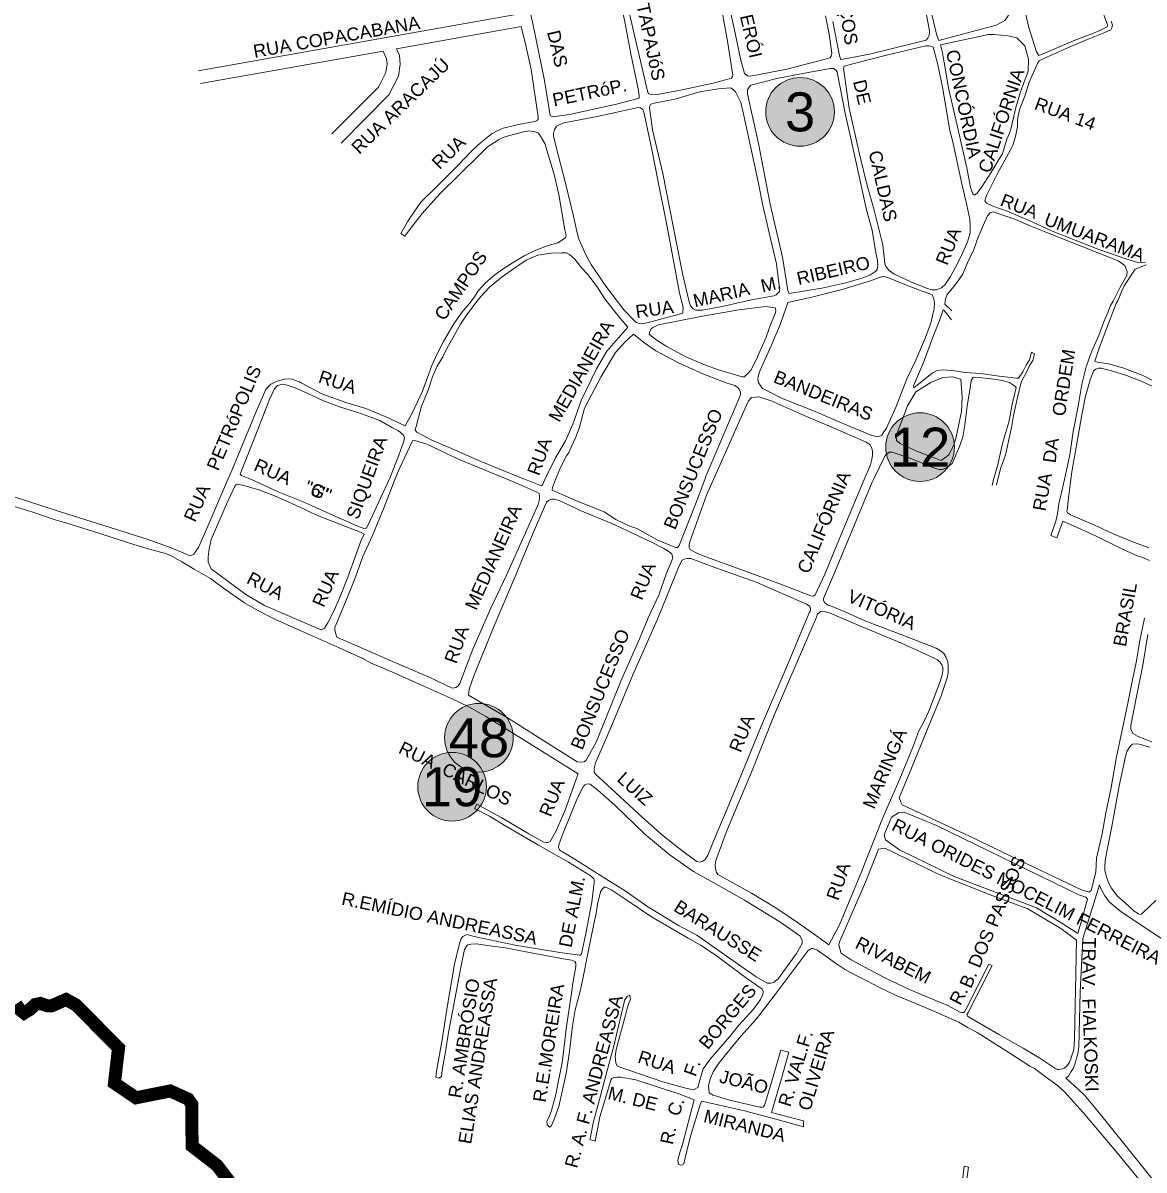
# Model space of a CAD drawing. Header units: millimetres. Extents: x 617885 to 663705, y 7172943 to 7234736.
# Drawn here: x 644975 to 645837, y 7184269 to 7185151 of the extents above; entities that cross this region are included whole.
import ezdxf
from ezdxf.enums import TextEntityAlignment as Align

# ---------------------------------------------------------------- set-up
doc = ezdxf.new("R2010")
doc.units = ezdxf.units.MM
for name, color, linetype in [('BAIRROS', 12, 'Continuous'), ('Equipamentos Públicos', 171, 'Continuous'), ('Escolas Municipais', 21, 'Continuous')]:
    doc.layers.add(name, color=color, linetype=linetype)
doc.layers.add('TOP_VIAS 10.000', color=7, linetype='Continuous', lineweight=9)
doc.layers.add('VIAS', color=7, linetype='Continuous', lineweight=5)
doc.styles.add('LDUP', font='LDUP.SHX')
doc.styles.get("Standard").update_dxf_attribs({"font": 'arial.ttf'})

msp = doc.modelspace()

# ---------------------------------------------------------------- hatches: boundary and pattern name
at = {"layer": 'Equipamentos Públicos', "true_color": 0xffff99}
h = msp.add_hatch(color=51, dxfattribs=at)
edge = h.paths.add_edge_path()
edge.add_arc((645664.89, 7184824.96), 26.4, 0, 360)
at = {"layer": 'Equipamentos Públicos', "true_color": 0xb3b3ff}
h = msp.add_hatch(color=151, dxfattribs=at)
edge = h.paths.add_edge_path()
edge.add_arc((645325.71, 7184601.5), 26.4, 0, 360)
at = {"layer": 'Equipamentos Públicos', "true_color": 0xff0040}
h = msp.add_hatch(color=240, dxfattribs=at)
edge = h.paths.add_edge_path()
edge.add_arc((645305.11, 7184563.83), 26.4, 0, 360)
at = {"layer": 'Escolas Municipais'}
h = msp.add_hatch(color=21, dxfattribs=at)
edge = h.paths.add_edge_path()
edge.add_arc((645572.65, 7185082.81), 26.4, 0, 360)

# ---------------------------------------------------------------- linework, layer by layer
at = {"layer": 'BAIRROS', "lineweight": 40, "ltscale": 0.3, "const_width": 10}
for points in [[(645167.85, 7184215.75), (645124.31, 7184272.65), (645105.16, 7184287.45), (645104.89, 7184319.71), (645102.02, 7184323.69), (645088.32, 7184329.86), (645062, 7184324.61), (645045.45, 7184335.86), (645048.6, 7184362.89), (645016.02, 7184395.93), (645008.24, 7184400.18), (644997.12, 7184395.3), (644997.12, 7184395.3), (644993.56, 7184395.44), (644991, 7184396.3), (644988.61, 7184397.15), (644984.48, 7184396.32), (644980.49, 7184392.51), (644976.03, 7184389.79), (644972.45, 7184392.62), (644969.77, 7184396.65)], [(645167.85, 7184215.75), (645124.31, 7184272.65), (645105.16, 7184287.45), (645104.89, 7184319.71), (645102.02, 7184323.69), (645088.32, 7184329.86), (645062, 7184324.61), (645045.45, 7184335.86), (645048.6, 7184362.89), (645016.02, 7184395.93), (645008.24, 7184400.18), (644997.12, 7184395.3), (644993.56, 7184395.44), (644991, 7184396.3), (644988.61, 7184397.15), (644984.48, 7184396.32), (644980.49, 7184392.51), (644976.03, 7184389.79), (644972.45, 7184392.62), (644969.77, 7184396.65)]]:
    msp.add_lwpolyline(points, dxfattribs=at)
at = {"layer": 'Equipamentos Públicos', "color": 7, "lineweight": 5}
for centre in [(645664.89, 7184824.96), (645325.71, 7184601.5), (645305.11, 7184563.83)]:
    msp.add_circle(centre, 26.4, dxfattribs=at)
at = {"layer": 'Escolas Municipais', "color": 7, "lineweight": 5}
msp.add_circle((645572.65, 7185082.81), 26.4, dxfattribs=at)
at = {"layer": 'VIAS', "color": 253}
for points in [[(645679.27, 7185137.62), (645677.85, 7185141.65), (645674.08, 7185157.59), (645669.32, 7185179.26), (645662.76, 7185211.74), (645658.66, 7185234.85), (645654.44, 7185250.08), (645655.26, 7185251.93), (645658.74, 7185253.78), (645678.42, 7185260.72), (645688.21, 7185262.85), (645720.46, 7185270.88), (645720.46, 7185263.76), (645721.81, 7185254.21), (645725.68, 7185235.88), (645731.28, 7185214.54), (645736.29, 7185198.6), (645737.55, 7185181.25), (645737.05, 7185163.15), (645730, 7185153.1), (645723.42, 7185149.49)], [(645427.14, 7185195.8), (645424.36, 7185199.52), (645420.23, 7185202.26), (645415.04, 7185201.44), (645362.15, 7185189.98), (645360.43, 7185189.2), (645359.41, 7185188), (645359.31, 7185186.24), (645367.37, 7185149.47), (645376.15, 7185107.04), (645380.21, 7185081.48), (645380.51, 7185079.95), (645382.48, 7185078.92), (645395.46, 7185080.84), (645431.59, 7185088.69), (645448.26, 7185093.02), (645448.89, 7185093.59), (645448.86, 7185095.15), (645448.07, 7185100.61), (645442.42, 7185127.49), (645437.81, 7185152.16), (645431.34, 7185183.73), (645429.47, 7185190.96)], [(645742.14, 7185098.32), (645738.53, 7185086.24), (645734.97, 7185070.47), (645733.64, 7185066.51), (645731.64, 7185061.78), (645728.19, 7185050.6), (645726.29, 7185047.45), (645719.29, 7185035.86), (645712.39, 7185025.08), (645708.77, 7185020.35), (645706.78, 7185018.74), (645705.38, 7185019.64), (645703.62, 7185024.66), (645700.91, 7185039.82), (645696.38, 7185059.96), (645690.69, 7185084.52), (645686.66, 7185101.15), (645684.1, 7185116.55), (645683.31, 7185121.98), (645682.06, 7185128.19), (645680.64, 7185134.23), (645717.54, 7185142.37), (645721.85, 7185142.37), (645732.67, 7185141.3), (645739.3, 7185139.82), (645745.57, 7185133.56), (645748.27, 7185123.25), (645748.14, 7185114.08)], [(645636.24, 7184980.57), (645637.82, 7184966.23), (645638.18, 7184964.97), (645639.55, 7184962.56), (645641.22, 7184960.73), (645644.79, 7184958.14), (645658.3, 7184951.92), (645670.56, 7184946.84), (645674.07, 7184945.93), (645677.67, 7184945.92), (645681.51, 7184947.41), (645684.16, 7184950.01), (645688.29, 7184956.18), (645692.15, 7184963.34), (645696.83, 7184972.27), (645701.39, 7184982.87), (645703.36, 7184989.44), (645703.47, 7184994.87), (645703.13, 7185000.21), (645700.88, 7185010.96), (645696.53, 7185029.75), (645690.08, 7185059.71), (645687.88, 7185068.2), (645685.73, 7185080.81), (645682.25, 7185101.91), (645678.35, 7185120.19), (645674.94, 7185132.62), (645673.92, 7185133.14), (645671.94, 7185133.71), (645669.42, 7185133.66), (645639.09, 7185126.31), (645618.04, 7185121), (645606.45, 7185117.97), (645606.02, 7185116.17), (645610.37, 7185085.53), (645618.45, 7185050.38), (645624.17, 7185026.24), (645629.57, 7185007.2)], [(645563.28, 7184945.5), (645564.33, 7184943.01), (645589.27, 7184947.14), (645607.71, 7184951.37), (645620.17, 7184954.85), (645626.18, 7184957.14), (645630.9, 7184960.25), (645631.93, 7184961.89), (645632.32, 7184964.56), (645632.07, 7184968.43), (645630.94, 7184974.44), (645628, 7184991.7), (645623.69, 7185007.37), (645619.23, 7185028.44), (645614.19, 7185050.78), (645607.36, 7185081.88), (645601.33, 7185112.17), (645601.24, 7185113.31), (645600.47, 7185114.69), (645598.55, 7185116.14), (645596.15, 7185116.14), (645580.12, 7185113.4), (645554.69, 7185108.58), (645534.84, 7185103.21), (645533.82, 7185102.19), (645532.28, 7185099.8), (645532.24, 7185097.01), (645533.72, 7185089.38), (645540.64, 7185058.43), (645549.74, 7185011.87), (645559.19, 7184971.08)], [(645524.85, 7185094.57), (645522.88, 7185098.14), (645521.18, 7185099.92), (645519.23, 7185101.22), (645509.87, 7185100.58), (645495.67, 7185098.16), (645476.39, 7185092.61), (645459.15, 7185089.36), (645457.26, 7185088.31), (645456.74, 7185086.19), (645459.24, 7185069.05), (645467.03, 7185035.34), (645475.01, 7184994.99), (645482.31, 7184958.46), (645487.13, 7184937.74), (645488.5, 7184933.51), (645490.39, 7184931.41), (645492.54, 7184930.32), (645497.46, 7184930.36), (645512.84, 7184933.14), (645535.42, 7184938.23), (645552.56, 7184941.27), (645554.27, 7184942.17), (645556.74, 7184944.56), (645556.78, 7184946.96), (645555.67, 7184957.35), (645554.61, 7184966.05), (645549.64, 7184986.34), (645544.13, 7185010.87), (645540.76, 7185027.65), (645535.79, 7185050.62), (645529.31, 7185080.07), (645526.97, 7185089.91)], [(645451.65, 7185084.55), (645449.98, 7185085.85), (645448.24, 7185086.15), (645416.55, 7185079.22), (645391.32, 7185074.37), (645387.96, 7185073.21), (645385.31, 7185071.69), (645383.81, 7185069.29), (645383.17, 7185066.15), (645383.16, 7185064.32), (645385.11, 7185055.7), (645391.93, 7185028.99), (645398.46, 7185002.61), (645401.09, 7184990.76), (645402.57, 7184984.97), (645408.3, 7184971.88), (645411.94, 7184965.45), (645422.45, 7184949.79), (645437.25, 7184930.47), (645446.62, 7184920.85), (645448.89, 7184920.15), (645451.3, 7184919.9), (645456.13, 7184920.88), (645482.38, 7184927.98), (645482.51, 7184929.32), (645482.64, 7184932.53), (645480.06, 7184943.34), (645473.56, 7184978.08), (645469.13, 7185001.13), (645463.75, 7185027.63), (645458.31, 7185055.14), (645452.55, 7185082.57)], [(645327.29, 7184940.94), (645333.7, 7184947.73), (645342.64, 7184955.2), (645353.98, 7184963.36), (645362.16, 7184968.7), (645370.93, 7184972.55), (645381.23, 7184974.23), (645389.46, 7184974.39), (645393.03, 7184974.35), (645395.42, 7184973.05), (645399.17, 7184969.89), (645404.85, 7184962.68), (645409.39, 7184957.66), (645416.69, 7184948.28), (645422.6, 7184938.94), (645431.81, 7184927.18), (645438.66, 7184919.13), (645440.09, 7184917.21), (645424.16, 7184898.86), (645416.22, 7184885.12), (645404.31, 7184860.8), (645397.84, 7184842.61), (645392.16, 7184829.79), (645384.71, 7184816.62), (645376.45, 7184800), (645374.26, 7184795.59), (645373.18, 7184795.57), (645361.55, 7184800), (645357.41, 7184801.58), (645327.88, 7184813.57), (645302.92, 7184824.58), (645289.4, 7184830.41), (645278.07, 7184836.47), (645276.61, 7184838), (645277.37, 7184840.94), (645281.4, 7184855.65), (645287.06, 7184869.67), (645290.12, 7184879.14), (645293.47, 7184886.63), (645297.85, 7184894.38), (645301.02, 7184900.7), (645311.58, 7184919.51), (645315.74, 7184925.74), (645321.53, 7184933.52)], [(645641.39, 7184954.79), (645651.82, 7184950.56), (645665.84, 7184945.27), (645672.41, 7184942.97), (645674.14, 7184942.09), (645675.04, 7184940.41), (645675.81, 7184938.07), (645675.95, 7184935.34), (645675.64, 7184931.35), (645674.88, 7184928.2), (645673.12, 7184920.43), (645668.25, 7184907.4), (645661.78, 7184891.73), (645654.65, 7184877.62), (645646.49, 7184856.1), (645639.11, 7184839.44), (645637.1, 7184836.72), (645635.59, 7184834.2), (645632.67, 7184832.83), (645627.93, 7184833.98), (645605.04, 7184843.53), (645584.27, 7184852.26), (645559.64, 7184861.99), (645543.85, 7184870.17), (645542.35, 7184871.82), (645540.74, 7184874.44), (645540.24, 7184876.9), (645540.31, 7184879.51), (645541.91, 7184884.06), (645550.52, 7184903), (645557.62, 7184919.87), (645562.01, 7184932.25), (645563.29, 7184936.32), (645582.59, 7184940.53), (645604.09, 7184945.93), (645625.9, 7184952.58), (645636.53, 7184956.45)], [(645461.88, 7184907.43), (645456.49, 7184911.79), (645457.1, 7184914.22), (645458.07, 7184915.99), (645459.42, 7184917.06), (645463.57, 7184919.06), (645478.19, 7184921.96), (645497.68, 7184925.62), (645525.55, 7184930.47), (645546.39, 7184933.11), (645553.58, 7184932.03), (645554.05, 7184930.2), (645553.81, 7184928.19), (645550.21, 7184919.71), (645546.52, 7184909.47), (645539.82, 7184894.41), (645534.92, 7184884.49), (645532.39, 7184881.5), (645529.74, 7184879.11), (645528.06, 7184879.08), (645509.89, 7184884.38), (645499.85, 7184888.1), (645484.89, 7184894.53), (645470.21, 7184902.31)], [(645526.79, 7184865.08), (645521.47, 7184852.41), (645500.52, 7184803.13), (645499.35, 7184800), (645492.32, 7184781.14), (645479.64, 7184749.42), (645478.41, 7184747.89), (645477.12, 7184747.87), (645471.3, 7184750.16), (645462.82, 7184753.63), (645447.21, 7184762.34), (645441.75, 7184764.13), (645430.93, 7184769.44), (645422.07, 7184775.34), (645400.66, 7184783.59), (645382.05, 7184791.97), (645382.21, 7184794.04), (645384.63, 7184800), (645388.41, 7184809.29), (645393, 7184818.25), (645394.96, 7184820.91), (645400.58, 7184833.49), (645403, 7184840.29), (645406.87, 7184855.03), (645419.61, 7184879.42), (645430.79, 7184897.83), (645437.96, 7184905.72), (645444.64, 7184911.97), (645453.17, 7184905.05), (645461.62, 7184899.03), (645479.26, 7184889.81), (645498, 7184881.27), (645515.74, 7184874.44), (645522.37, 7184872.41), (645525.37, 7184870.33), (645526.14, 7184868.98), (645526.8, 7184867.18)], [(645646.48, 7184833.79), (645646.9, 7184830.01), (645649.49, 7184827.78), (645662.85, 7184821.49), (645681.26, 7184814.7), (645686.65, 7184818.69), (645690.64, 7184825.89), (645692.39, 7184831.55), (645696.65, 7184852.26), (645697.27, 7184863.39), (645696.25, 7184877.27), (645689.95, 7184879.1), (645682.38, 7184878.47), (645673.09, 7184874.77), (645661.67, 7184867.61), (645655.29, 7184856.68)], [(645233.1, 7184764.01), (645214.01, 7184772.31), (645197.43, 7184779.86), (645190.63, 7184782.96), (645171.26, 7184790.61), (645157.06, 7184797.39), (645150.73, 7184800), (645143.21, 7184803.1), (645142.22, 7184804.24), (645155.65, 7184838.51), (645164.4, 7184861.13), (645166.36, 7184865.51), (645168.26, 7184869.43), (645170.91, 7184872.27), (645174.61, 7184873.28), (645177.61, 7184872.76), (645184.39, 7184870.64), (645193.02, 7184866.72), (645205.66, 7184860.75), (645218.5, 7184856.07), (645232.59, 7184851.65), (645249.59, 7184845.48), (645259.17, 7184839.94), (645263.55, 7184837.71), (645267.59, 7184834.25), (645268.51, 7184832.32), (645267.97, 7184829.63), (645264.06, 7184818.9), (645257.16, 7184801.05), (645256.68, 7184800), (645243.96, 7184772.41), (645239.37, 7184762.68), (645237.99, 7184762.2)], [(645529.95, 7184729.78), (645497.46, 7184741.69), (645491.64, 7184744.29), (645488.38, 7184746.04), (645487.48, 7184747.78), (645487.49, 7184750.27), (645487.92, 7184752.1), (645500.78, 7184788.12), (645506.03, 7184800), (645513.2, 7184816.23), (645531.51, 7184857.3), (645533.08, 7184860.66), (645535.25, 7184863.17), (645538.28, 7184863.46), (645540.98, 7184863.55), (645543.29, 7184862.94), (645550.42, 7184860.52), (645575.86, 7184849.34), (645596.96, 7184840.34), (645623.06, 7184829.11), (645623.45, 7184828.81), (645626.26, 7184827.06), (645627.49, 7184824.77), (645628.44, 7184822.16), (645628.4, 7184818.89), (645627.79, 7184815.47), (645626.79, 7184811.43), (645621.97, 7184800), (645604.21, 7184757.82), (645591.63, 7184727.29), (645584.32, 7184711.41), (645582.85, 7184710.48), (645581.02, 7184710.58), (645556.23, 7184720.1)], [(645369.71, 7184790.54), (645371.93, 7184789.33), (645372.16, 7184787.38), (645372.3, 7184785.01), (645371.15, 7184780.94), (645362.66, 7184761.29), (645347, 7184726.48), (645334.8, 7184701.2), (645321.14, 7184669.69), (645311.09, 7184643.15), (645309.82, 7184641.32), (645308.26, 7184640.15), (645305.26, 7184639.59), (645287.43, 7184648.01), (645256.43, 7184661.35), (645216.39, 7184678.83), (645215.8, 7184681.5), (645214.79, 7184684.2), (645215.03, 7184686.15), (645223.77, 7184707.69), (645231.15, 7184725.87), (645236.54, 7184740.94), (645243.79, 7184757.12), (645252.83, 7184778.92), (645261.17, 7184800), (645264.57, 7184808.58), (645274.54, 7184829.85), (645276.43, 7184830.17), (645285.64, 7184827.27), (645310.51, 7184815.47), (645347.84, 7184800), (645353.2, 7184797.78), (645360.57, 7184794.67)], [(645234.92, 7184752.67), (645224.97, 7184724.93), (645218.58, 7184708.93), (645213.54, 7184697.7), (645209.64, 7184689.91), (645206.87, 7184685.63), (645204.52, 7184684.53), (645160.91, 7184703.06), (645146.38, 7184711.77), (645126.68, 7184726.25), (645119.76, 7184731.4), (645118.81, 7184733.71), (645117.52, 7184736.44), (645117.51, 7184740.61), (645118.28, 7184746.79), (645119.71, 7184753.98), (645131.65, 7184781), (645138.23, 7184795.35), (645139.71, 7184796.42), (645144.99, 7184795.42), (645157.28, 7184791.81), (645169.72, 7184786.95), (645178.53, 7184783.15), (645188.04, 7184778.92), (645198.31, 7184773.92), (645204.19, 7184771.5), (645216.78, 7184766.46), (645234.77, 7184759.51), (645237.58, 7184758.12)], [(645467.87, 7184747.11), (645472.09, 7184744.43), (645474.04, 7184743.02), (645474.81, 7184739.65), (645469.85, 7184727.94), (645463.92, 7184711.1), (645455.82, 7184693.67), (645449.11, 7184677.49), (645434.84, 7184644.99), (645416.06, 7184598.71), (645408.18, 7184584.22), (645406.59, 7184583.05), (645404.94, 7184582.61), (645401.25, 7184582.98), (645369.13, 7184603.13), (645348.11, 7184616.65), (645317.67, 7184634.16), (645318.06, 7184636.41), (645318.19, 7184638.78), (645321.67, 7184649.2), (645337.52, 7184687.58), (645353.45, 7184725.59), (645367.51, 7184759.08), (645377.67, 7184782.63), (645379.08, 7184783.97), (645381.46, 7184784.96), (645383.56, 7184784.86), (645387.4, 7184783.83), (645406.67, 7184775.08), (645427.8, 7184766.33), (645447.73, 7184757.09), (645458.85, 7184751.69)], [(645507.57, 7184500.57), (645508.41, 7184497.91), (645509.53, 7184496.31), (645535.35, 7184482.07), (645554.74, 7184470.3), (645571.48, 7184459.01), (645586.29, 7184448.37), (645594.78, 7184442.3), (645602.9, 7184457.56), (645619.99, 7184498.45), (645635.94, 7184539.29), (645649.34, 7184569.79), (645659.4, 7184594.12), (645663.07, 7184604.55), (645663.5, 7184605.88), (645667.78, 7184613.8), (645671.7, 7184621.97), (645680.27, 7184644.69), (645682.15, 7184650.72), (645682.41, 7184653.67), (645682.4, 7184655.43), (645681.62, 7184657.43), (645680.49, 7184659.63), (645678.23, 7184661.35), (645677.73, 7184661.57), (645675.14, 7184662.84), (645654.03, 7184672.76), (645650.73, 7184674.1), (645617.2, 7184688.07), (645604.77, 7184693.42), (645595.74, 7184697.37), (645591.49, 7184698.69), (645590.3, 7184698.9), (645588.66, 7184698.49), (645587.77, 7184697.98), (645586.14, 7184696.43), (645585.27, 7184694.2), (645575.27, 7184671.2), (645552.7, 7184618.79), (645535.72, 7184576.28), (645516.61, 7184530.77), (645507.95, 7184506.97), (645507.32, 7184503.72)], [(645411.37, 7184565.72), (645409.75, 7184566.15), (645408.33, 7184565.83), (645407.14, 7184565.33), (645405.75, 7184563.79), (645401.57, 7184555.37), (645389.69, 7184526.41), (645387.08, 7184519.01), (645386.99, 7184516.76), (645387.35, 7184515.71), (645388.41, 7184514.59), (645389.86, 7184513.68), (645399.05, 7184508.49), (645423.29, 7184493.07), (645438.17, 7184483.74), (645454.79, 7184471.93), (645479.22, 7184457.16), (645493.15, 7184449.6), (645525.34, 7184427.04), (645538.84, 7184417.59), (645547.38, 7184412.83), (645550.17, 7184412.72), (645552.68, 7184413.42), (645553.86, 7184414.44), (645555.71, 7184415.98), (645569.92, 7184435.51), (645574.28, 7184443.34), (645574.28, 7184444.55), (645574.22, 7184445.85), (645572.5, 7184449.19), (645557.08, 7184459.88), (645530.01, 7184476.52), (645506.31, 7184489.79), (645490.66, 7184498.68), (645472.71, 7184511.24), (645453.29, 7184527.37), (645430.13, 7184549.63), (645417.16, 7184561.21)]]:
    msp.add_lwpolyline(points, close=True, dxfattribs=at)
for points in [[(645592.07, 7185156.53), (645595.03, 7185142.46), (645597.18, 7185128.02), (645596.45, 7185125.71), (645595.7, 7185124.27), (645594.04, 7185123.77), (645581.13, 7185120.45), (645562.54, 7185115.67), (645534.62, 7185110.14), (645532.25, 7185110.57), (645530.04, 7185112.43), (645526.86, 7185123.69), (645521.98, 7185146.9), (645514.52, 7185180.43)], [(645798.55, 7185178.14), (645809.03, 7185149.78), (645808.78, 7185148.26), (645805.81, 7185146.67), (645799.01, 7185143.6), (645783.42, 7185137.65), (645763.56, 7185129.25), (645757.95, 7185127.04), (645756.33, 7185126.14), (645754.54, 7185128.9), (645748.52, 7185147.8), (645745.94, 7185158.74)], [(645439.86, 7185164.93), (645445.58, 7185140.59), (645455.65, 7185097.62), (645456.43, 7185096.68), (645458.5, 7185096.05), (645461.47, 7185095.95), (645481.89, 7185099.73), (645506.79, 7185105.24), (645519.95, 7185108.75), (645520.7, 7185109.94), (645520.91, 7185110.9), (645516.91, 7185137.22), (645512.72, 7185159.75)], [(645668.55, 7185164.2), (645672.21, 7185145.17), (645672.15, 7185143.91), (645671.78, 7185141.63), (645670.97, 7185139.54), (645669.58, 7185138.04), (645657.3, 7185134.86), (645626.01, 7185127.25), (645607.13, 7185123.52), (645603.97, 7185123.14), (645602.93, 7185125.87), (645597.82, 7185152.38)], [(645838.18, 7184967.09), (645833.08, 7184966.64), (645822.28, 7184970.16), (645801.18, 7184977.42), (645766.08, 7184991.42), (645751.64, 7184998), (645740.76, 7185002.53), (645732.64, 7185006.24), (645720.98, 7185010.36), (645716.01, 7185012.68), (645714.78, 7185014.31), (645715.94, 7185018.53), (645724.63, 7185035.91), (645731.39, 7185048.04), (645734.71, 7185054.06), (645736.19, 7185057.17), (645738.28, 7185063.98), (645739.83, 7185071.59), (645739.82, 7185076.63), (645740.37, 7185079.99), (645741.8, 7185085.96), (645745.46, 7185094.89), (645748.88, 7185105.62), (645755.31, 7185119.91), (645756.52, 7185122.07), (645759.47, 7185123.59), (645767.55, 7185127.19), (645778.97, 7185132.26), (645791.59, 7185137.71), (645805.7, 7185143.25), (645811.59, 7185145.88), (645812.31, 7185147.47), (645812.86, 7185149.41), (645811.75, 7185152.54)], [(645252.14, 7185129.53), (645111.56, 7185104.59)], [(645252.14, 7185129.53), (645254.71, 7185123.64), (645255.06, 7185119.77), (645254.2, 7185113.17), (645248.38, 7185101.86), (645212.69, 7185065.85)], [(645841.22, 7184737.87), (645835.35, 7184740.23), (645831.93, 7184741.44), (645819.62, 7184747.08), (645798.7, 7184757.23), (645780.7, 7184765.53), (645774.61, 7184767.98), (645770.16, 7184755.18), (645765.43, 7184757.08), (645769.24, 7184768.11), (645770.7, 7184773.9), (645771.59, 7184781.48), (645773.23, 7184787.66), (645775.88, 7184800), (645777.43, 7184807.21), (645780.02, 7184819.11), (645782.74, 7184836.92), (645786.46, 7184856.5), (645789.37, 7184873.42), (645792.74, 7184886.85), (645796.7, 7184898.26), (645802.41, 7184910.73), (645806.29, 7184921.28), (645809.49, 7184928.95), (645811.46, 7184933.83), (645813.3, 7184937.34), (645818.46, 7184947.4), (645823.95, 7184957.08), (645824.24, 7184960.05), (645822.23, 7184964.65), (645817.13, 7184968.3), (645761.7, 7184990.2), (645749.98, 7184994.97), (645737.66, 7185000.23), (645726.33, 7185004.16), (645721.06, 7185005.86), (645718.69, 7185005.23), (645716.76, 7185002.96), (645713.37, 7184995.29), (645709.51, 7184986.39), (645706.21, 7184976.98), (645701.46, 7184966.61), (645697.51, 7184957.65), (645694.28, 7184952.83), (645689.88, 7184947.12), (645685.73, 7184942.42), (645684.49, 7184938.94), (645684.05, 7184934.8), (645689.23, 7184929.75)], [(645868.79, 7184863.34), (645835.57, 7184880.21), (645820.82, 7184886.01), (645809.88, 7184889.08), (645801, 7184890.42), (645799.2, 7184891.09), (645802.93, 7184901.88), (645808.52, 7184916.8), (645815.69, 7184935.44), (645816.99, 7184937.54), (645818.89, 7184941.73), (645820.04, 7184945.12), (645821.82, 7184948.95), (645830.25, 7184961.93), (645838.76, 7184965.25)], [(645689, 7184922.94), (645683.77, 7184929.7), (645682.63, 7184930.67), (645679.94, 7184922.42), (645674.55, 7184908.7), (645667.56, 7184890), (645659.86, 7184872.2), (645660.12, 7184870.67), (645662.68, 7184872.61), (645668.85, 7184877.52), (645674.23, 7184881.88), (645677.96, 7184883.88), (645681.95, 7184884.32), (645685.82, 7184884.19), (645689.9, 7184883.96), (645699.32, 7184882.47), (645711.62, 7184881.59), (645725.68, 7184879.66), (645739, 7184877.97), (645740.5, 7184877.91), (645743.9, 7184882.83), (645746.41, 7184888.1), (645749.05, 7184892.17), (645750.49, 7184897.93), (645752.82, 7184896.85), (645751.69, 7184891.58), (645749.11, 7184887.63), (645747.13, 7184883.19), (645742.71, 7184874.96), (645739.74, 7184863.09), (645736.75, 7184849.27), (645735.28, 7184840.12), (645732.88, 7184829.48), (645730.57, 7184818.89), (645726.85, 7184808.59), (645724.71, 7184800), (645723.63, 7184795.63)], [(645847.15, 7184870.16), (645834.83, 7184875.59), (645823.62, 7184880.19), (645812.08, 7184883.67), (645804.41, 7184885.67), (645802.22, 7184885.68), (645799.93, 7184884.96), (645798.31, 7184883.68), (645795.65, 7184876.76), (645792.22, 7184864.17), (645789.35, 7184849.83), (645785.23, 7184826.12), (645781.6, 7184805.91), (645780.83, 7184800), (645779.02, 7184786.05), (645777.97, 7184776.49), (645777.88, 7184775.42), (645778.2, 7184774.42), (645780.63, 7184772.91), (645799.15, 7184764.84), (645812.3, 7184758.93), (645827.73, 7184752.43), (645840.71, 7184747.41)], [(645720.27, 7184795.55), (645721.49, 7184800), (645724.45, 7184810.69), (645728.65, 7184828.83), (645733.14, 7184844.15), (645735.94, 7184859.17), (645738.68, 7184870.83), (645737.45, 7184872.19), (645733.65, 7184874.78), (645728.37, 7184876.17), (645719.89, 7184877.58), (645709.93, 7184878.6), (645705.76, 7184878.77), (645704.24, 7184876.21), (645703.51, 7184870.57), (645701.07, 7184856.54), (645699.25, 7184842.12), (645697.87, 7184832.82), (645695.33, 7184825.55), (645693.37, 7184821.43), (645691.34, 7184816.4), (645689.56, 7184812.5), (645685.89, 7184809.63), (645682.14, 7184807.79), (645679.35, 7184807.88), (645674.04, 7184809.52), (645671.58, 7184810.58), (645657.77, 7184816.26), (645643.38, 7184821.1), (645641.25, 7184821.04), (645639.65, 7184819.88), (645638.09, 7184818.5), (645629.13, 7184800), (645628.12, 7184797.92), (645612.95, 7184761.73), (645599.08, 7184728.37), (645590.73, 7184708.63), (645590.76, 7184707.31), (645591.38, 7184705.39), (645593.99, 7184703.55), (645596.09, 7184702.91), (645607.87, 7184697.99), (645622.46, 7184691.44), (645635.96, 7184686.28), (645655.57, 7184678.76), (645677.17, 7184670.32), (645680.43, 7184668.53), (645683.1, 7184666.29), (645685.1, 7184663.27), (645686.2, 7184659.89), (645686.59, 7184655.73), (645686.45, 7184651.79), (645686.06, 7184648.45), (645680.77, 7184632.91), (645673.8, 7184615.65), (645668.12, 7184601.82), (645658.39, 7184578.03), (645648.93, 7184555.16), (645650.43, 7184551.37), (645651.2, 7184549.87), (645702.82, 7184525.9), (645741.72, 7184506.98), (645788.97, 7184484.44), (645794.66, 7184482.65), (645796.35, 7184483.91), (645800.15, 7184498.03), (645800.69, 7184508.95), (645804.81, 7184527.52), (645807.86, 7184543.62), (645811.95, 7184563.1), (645816.04, 7184586.9), (645820.39, 7184607.37), (645824.94, 7184629.45), (645828.31, 7184646.02), (645831.23, 7184660.74), (645833.71, 7184675.01), (645837.58, 7184693.54)], [(645575.28, 7184302.39), (645554.11, 7184308.25), (645529.83, 7184314.66), (645497.11, 7184322.03), (645496.03, 7184320.12), (645488.77, 7184295.95), (645484.68, 7184280.64), (645483.23, 7184273.69), (645481.49, 7184272.83), (645479.18, 7184273.4), (645478.66, 7184276.7), (645480.48, 7184283.41), (645482.25, 7184288.7), (645491.28, 7184323.16), (645479.39, 7184327.57), (645462.72, 7184333.04), (645446.32, 7184338.42), (645434.82, 7184340.38), (645431.67, 7184340.46), (645429.36, 7184340.14), (645427.89, 7184339.47), (645427.2, 7184338.14), (645426.75, 7184336.31), (645422.31, 7184321.79), (645418.72, 7184310.06), (645415.1, 7184291.36), (645411.03, 7184292.63), (645411.47, 7184294.66), (645413.87, 7184306.44), (645419.12, 7184326.01), (645423.17, 7184341.67), (645428.82, 7184362.62), (645437.92, 7184400.19), (645439.64, 7184402.48), (645441.79, 7184403.65), (645442.24, 7184399.96), (645441.3, 7184398.25), (645439.94, 7184394.17), (645438.46, 7184388.18), (645436.15, 7184379.79), (645433.78, 7184371.26), (645431.3, 7184361.81), (645430.47, 7184356.44), (645431.06, 7184351.59), (645431.95, 7184349.01), (645467, 7184336.93), (645484.72, 7184332.1), (645490.76, 7184330.69), (645494.09, 7184332.4), (645495.5, 7184338.04), (645498.22, 7184346.89), (645503.55, 7184354.24), (645518.29, 7184371.47), (645525.54, 7184380.53), (645536.94, 7184392.85), (645542.28, 7184400.2), (645543.99, 7184403.92), (645544.15, 7184406.33), (645543.56, 7184408.14), (645530.48, 7184417.3), (645515.19, 7184428.69), (645508.17, 7184434.11), (645496.17, 7184442.1), (645486.49, 7184447.43), (645458.46, 7184463.81), (645438.64, 7184477.13), (645427.89, 7184484.23), (645423.23, 7184486.57), (645421.91, 7184486.48), (645420.4, 7184485.01), (645419.3, 7184482.89), (645416.92, 7184473.62), (645415.82, 7184466.33), (645413.31, 7184454.42), (645410.09, 7184438.18), (645405.01, 7184413.51), (645403.26, 7184405.5), (645399.74, 7184392.19), (645397.74, 7184379.91), (645395.35, 7184360.33), (645392.84, 7184343.17), (645387.07, 7184317.95), (645383.31, 7184307.43), (645381.31, 7184302.67), (645379.93, 7184302.04), (645378.3, 7184304.17), (645378.05, 7184306.55), (645379.68, 7184310.06), (645381.56, 7184314.94), (645384.82, 7184327.09), (645386.57, 7184336.61), (645389.7, 7184351.52), (645393.09, 7184379.5), (645396.74, 7184403.24), (645398.24, 7184414.38), (645400.12, 7184425.66), (645400.31, 7184428.01), (645399.38, 7184429.49), (645397.1, 7184430.48), (645392.05, 7184431.09), (645365.98, 7184436.09), (645345.98, 7184439.8), (645331.92, 7184441.71), (645324.09, 7184443), (645319.83, 7184442.7), (645317.12, 7184442.14), (645316.07, 7184441.15), (645314.55, 7184438.7), (645313.57, 7184433.77), (645310.95, 7184421.01), (645309.21, 7184411.09), (645305.37, 7184390.89), (645302.26, 7184374.84), (645300.03, 7184359.85), (645297.8, 7184347.45), (645297.05, 7184341.01), (645294.94, 7184339.77), (645292.59, 7184340.39), (645293.21, 7184344.98), (645297.55, 7184369.14), (645301.14, 7184392.81), (645306.85, 7184427.46), (645310.32, 7184441.09), (645311.72, 7184446.63), (645313.37, 7184448.58), (645314.96, 7184449.43), (645316.67, 7184450.1), (645321.07, 7184448.93), (645324.35, 7184448.11), (645353.49, 7184442.09), (645387.9, 7184436.28), (645402.92, 7184434.23), (645403.94, 7184434.23), (645404.62, 7184435.27), (645405.19, 7184437.72), (645407.9, 7184450.82), (645412.47, 7184474.92), (645414.24, 7184490.15), (645414.26, 7184492.04), (645414, 7184493.05), (645412.87, 7184494.21), (645411.21, 7184495.52), (645394.66, 7184505.85), (645371.42, 7184518.88), (645345.04, 7184534.14), (645334.34, 7184540.8), (645322.25, 7184547), (645324.23, 7184550.52), (645342.8, 7184540.1), (645364, 7184527.58), (645375.5, 7184521.24), (645377.4, 7184520.9), (645378.4, 7184520.91), (645379.55, 7184521.07), (645380.39, 7184521.71), (645381.85, 7184524.04), (645384.97, 7184529.51), (645391.91, 7184545.91), (645400.56, 7184569.74), (645401.98, 7184573.78), (645384.42, 7184584.65), (645350.35, 7184605.97), (645330.93, 7184617.72), (645318, 7184625.2), (645304.67, 7184631.74), (645283.88, 7184640.95), (645254.65, 7184654.01), (645242.87, 7184658.92), (645236.5, 7184662.39), (645218.23, 7184670.56), (645197.53, 7184679.79), (645168.8, 7184692.72), (645155.67, 7184699.33), (645145.57, 7184705.36), (645129.27, 7184716.41), (645119.22, 7184723.95), (645106.69, 7184731.05), (645097.38, 7184736.69), (645090.55, 7184740.63), (645087.96, 7184741.98), (645084.71, 7184743.08), (645071.48, 7184746.69), (645056.91, 7184751.16), (645033.34, 7184758.81), (645008.73, 7184766.4), (645000, 7184769), (644982.76, 7184775.02), (644932.48, 7184790.27)], [(645507.2, 7184732.51), (645488.64, 7184739.26), (645485.68, 7184739.31), (645483.78, 7184738.88), (645481.93, 7184737.96), (645480.03, 7184734.15), (645473.97, 7184719.8), (645463, 7184692.55), (645444.03, 7184649.9), (645433.3, 7184624.1), (645423.53, 7184600.78), (645415.31, 7184582.15), (645414.66, 7184579.1), (645414.29, 7184577.13), (645414.29, 7184575.07), (645415.22, 7184573.59), (645424.19, 7184565.22), (645451.36, 7184540.2), (645467.46, 7184526.09), (645483.11, 7184513.71)], [(645577.6, 7184704.29), (645538.81, 7184721.11), (645507.2, 7184732.51)], [(645483.11, 7184513.71), (645493.28, 7184506.25), (645494.99, 7184505.8), (645497.75, 7184506.46), (645499.57, 7184507.84), (645501.71, 7184511.21), (645507.4, 7184524.93), (645516.57, 7184546.9), (645530.2, 7184579.55), (645542.18, 7184609), (645562.36, 7184656.15), (645579.73, 7184697.6), (645580.4, 7184698.51), (645580.68, 7184700.47), (645580.48, 7184701.85), (645579.62, 7184703.05), (645577.6, 7184704.29), (645577.32, 7184704.44)], [(645840.06, 7184680.87), (645836.3, 7184657.42), (645831.39, 7184633.2), (645827.06, 7184610.83), (645827.02, 7184608.13), (645828.63, 7184604.83), (645831.99, 7184602.78), (645835.61, 7184601.23), (645843.62, 7184598.09)], [(645846.28, 7184476.34), (645836.43, 7184467.02), (645835.07, 7184465.8), (645834.13, 7184465.54), (645832.8, 7184465.96), (645829.52, 7184468.03), (645822.48, 7184474.67), (645816.54, 7184479.82), (645812.14, 7184485.81), (645809.63, 7184490.65), (645807.93, 7184495.37), (645807.06, 7184499.64), (645807.03, 7184502.52), (645807.26, 7184506.85), (645808.55, 7184513.89), (645812.32, 7184533.13), (645817.94, 7184564.41), (645822.79, 7184586.94), (645823.99, 7184591), (645825.58, 7184593.83), (645827.04, 7184595.61), (645828.34, 7184596.53), (645830.98, 7184596.73), (645833.26, 7184596.44), (645841.5, 7184594.27)], [(645637.37, 7184526.85), (645638.32, 7184522.96), (645649.16, 7184515.39), (645691.15, 7184494.78), (645754.49, 7184470.72), (645773.88, 7184458.83), (645786.13, 7184451.07), (645788.8, 7184460.04), (645793.57, 7184477.37), (645792.41, 7184478.86), (645786.99, 7184480.69), (645677.45, 7184534.12), (645652.81, 7184544.25), (645648.31, 7184543.78), (645642.95, 7184540.53), (645637.38, 7184526.82)], [(645701.82, 7184390.25), (645720.46, 7184426.44), (645717.74, 7184427.49), (645699.88, 7184391.99), (645699.29, 7184390.98), (645698.47, 7184390.21), (645697.04, 7184390.09), (645695.86, 7184390.39), (645686.18, 7184395.68), (645665.73, 7184404.02), (645656.66, 7184407.85), (645637.32, 7184417.05), (645611.99, 7184430.73), (645604.18, 7184435.84), (645603.21, 7184439.06), (645602.42, 7184442.42), (645603.14, 7184445.15), (645622.94, 7184490.39), (645632.92, 7184515.84), (645637.89, 7184516.68), (645680, 7184496.19), (645718.77, 7184480.59), (645747.69, 7184469.85), (645773.26, 7184454.81), (645785.29, 7184445.82), (645783.66, 7184369.78), (645783.45, 7184365.36), (645783.09, 7184362.04), (645782.87, 7184360.68), (645781.31, 7184356.23), (645780.94, 7184354.48)], [(645787.01, 7184363.9), (645788.02, 7184405.88), (645789.98, 7184447.18), (645802.88, 7184488.31), (645803.91, 7184485.66), (645807.09, 7184479.96), (645810.38, 7184475.42), (645819.42, 7184467.58), (645867.41, 7184435.72), (645871.13, 7184432.44), (645874.37, 7184430.06), (645892.59, 7184416.59), (645894.81, 7184414.5), (645903.23, 7184408.72), (645904.22, 7184408.17), (645919.67, 7184397.73), (645932.06, 7184386.86), (645936.24, 7184382.97), (645942.36, 7184376.18), (645946.58, 7184371.11), (645948.08, 7184367.95), (645949.1, 7184365.52)], [(645832.92, 7184262.32), (645815.43, 7184283.65), (645790.02, 7184313.64), (645776.11, 7184328.89), (645770.2, 7184334.19), (645762.16, 7184340.16), (645753, 7184347.12), (645749.39, 7184348.89), (645734.01, 7184358.93), (645708.81, 7184374.74), (645701.29, 7184378.73), (645694.67, 7184382.7), (645686.51, 7184386.43), (645676.81, 7184390.64), (645659.05, 7184398.05), (645646.62, 7184403.19), (645633.59, 7184409.31), (645623.94, 7184414.49), (645613.8, 7184419.74), (645606.73, 7184423.63), (645599.9, 7184428.07), (645592.35, 7184433.49), (645585.77, 7184438.04), (645582.82, 7184439.5), (645581.33, 7184439.42), (645578.82, 7184437.86), (645568.78, 7184424.51), (645552.81, 7184403.09), (645539.12, 7184385.4), (645527.05, 7184371.97), (645515.43, 7184357.54), (645509.68, 7184350.34), (645505.76, 7184344.52), (645503.41, 7184339.01), (645502.27, 7184334.14), (645502.86, 7184328.5), (645505.8, 7184326.75), (645518.36, 7184322.82), (645541.75, 7184317.5), (645543.63, 7184317.36), (645544.44, 7184317.76), (645545.28, 7184318.9), (645546.18, 7184321.12), (645550.84, 7184337.36), (645557.84, 7184361.35), (645564.03, 7184359.69), (645558.38, 7184339.33), (645550.67, 7184313.33), (645575.35, 7184306.97), (645575.28, 7184302.39)], [(645856.77, 7184245.52), (645834.26, 7184273.93), (645801.62, 7184314.23), (645791.43, 7184326.52), (645783.06, 7184334.31), (645777.03, 7184339.82), (645779, 7184341.33), (645781.12, 7184344.74), (645782.63, 7184347.25), (645783.82, 7184350.35), (645784.72, 7184352.77), (645785.24, 7184355.1), (645786.11, 7184358.27), (645787.01, 7184363.9), (645788.02, 7184405.88)], [(645780.94, 7184354.48), (645779.8, 7184352.01), (645778.85, 7184350.4), (645777.21, 7184348.66), (645775.83, 7184347.49), (645774.39, 7184346.82), (645772.95, 7184346.49), (645771.53, 7184346.33), (645770.65, 7184346.27), (645768.48, 7184347.27), (645757.01, 7184354.97), (645744.07, 7184362.69), (645726, 7184372.94), (645707.01, 7184384.15), (645701.29, 7184387.42), (645700.96, 7184388.65), (645701.82, 7184390.25)], [(645782.87, 7184360.68), (645781.31, 7184356.23)], [(645696.15, 7184249.81), (645698.91, 7184271.91), (645702.03, 7184271.32), (645694.23, 7184213.01)]]:
    msp.add_lwpolyline(points, dxfattribs=at)
at = {"layer": 'VIAS', "color": 253, "flags": 128}
for points in [[(645109.81, 7185114.44), (645355.66, 7185158.05)], [(645268.87, 7184841.23), (645274.24, 7184850.48), (645282.4, 7184868.04), (645286.22, 7184878.64), (645289.49, 7184887.87), (645293.65, 7184896.77), (645298.4, 7184906.17), (645306.45, 7184919.76), (645312.3, 7184928.17), (645318.17, 7184935.27), (645322.27, 7184940.65), (645325.14, 7184945.29), (645330.98, 7184951.49), (645338.05, 7184957.58), (645345.87, 7184963.05), (645354.2, 7184968.28), (645361.12, 7184972.37), (645369.53, 7184976.39), (645379, 7184980.14), (645386.39, 7184982.07), (645392.37, 7184986.02), (645392.74, 7184987.93), (645391.88, 7184992.2), (645387.16, 7185019.29), (645383.52, 7185034.51), (645376.39, 7185058.52), (645373.94, 7185062.84), (645371.64, 7185066.51), (645368.4, 7185067.75), (645364.08, 7185068.15), (645359.97, 7185067.5), (645347.44, 7185064.09), (645343.57, 7185062.75), (645340.8, 7185061.25), (645332.26, 7185055.94), (645326.33, 7185050.08), (645295.68, 7185019.84), (645282.13, 7185004.73), (645273.15, 7184993), (645268.66, 7184987.11), (645265.64, 7184989.36), (645270.86, 7184998.29), (645276.04, 7185005.95), (645281.05, 7185013.31), (645293.45, 7185025.34), (645309.68, 7185041.7), (645319.67, 7185052.2), (645324.91, 7185057.22), (645329.76, 7185061.26), (645335.95, 7185066.28), (645339.83, 7185068.13), (645344.37, 7185070.21), (645356.06, 7185073.18), (645368.61, 7185075.48), (645370.53, 7185076.26), (645371.37, 7185077.07), (645371.38, 7185079.07), (645365.97, 7185115.29), (645361.82, 7185133.8), (645358.11, 7185148.4), (645262.27, 7185131.33), (645264.52, 7185126.15), (645265.11, 7185119.57), (645263.89, 7185110.15), (645256.56, 7185095.91), (645219.79, 7185058.81)], [(645361.82, 7185133.8), (645358.11, 7185148.4)], [(644967.52, 7184786.91), (645000, 7184776.56), (645070.52, 7184754.08), (645089.19, 7184747.59), (645103.76, 7184741.43), (645106.5, 7184742.62), (645109.99, 7184747.74), (645116.52, 7184762.48), (645132.63, 7184800), (645136.23, 7184808.4), (645154.65, 7184852.85), (645161.96, 7184869.24), (645163.8, 7184871.51), (645165.73, 7184873.34), (645170.57, 7184875.72), (645177.14, 7184877.62), (645182.45, 7184877.13), (645183.41, 7184876.68), (645187.67, 7184875.22), (645188.96, 7184874.41), (645205.41, 7184865.82), (645224.15, 7184858.93), (645238.69, 7184854.57), (645253.59, 7184848.41), (645268.87, 7184841.23)]]:
    msp.add_lwpolyline(points, dxfattribs=at)

# ---------------------------------------------------------------- texts
at = {"layer": 'Equipamentos Públicos', "color": 7}
for s, p in [('12', (645664.89, 7184824.96)), ('48', (645325.71, 7184601.5)), ('19', (645305.11, 7184563.83))]:
    msp.add_text(s, height=30, dxfattribs=at).set_placement(p, align=Align.MIDDLE_CENTER)
at = {"layer": 'Escolas Municipais', "color": 7}
msp.add_text('3', height=30, dxfattribs=at).set_placement((645572.65, 7185082.81), align=Align.MIDDLE_CENTER)
at = {"layer": 'TOP_VIAS 10.000', "color": 251, "style": 'LDUP', "width": 1.04}
for s, rotation, p in [('POÇOS', 279, (645599.55, 7185183.31)), ('NITERÓI', 283, (645521.26, 7185178.3)), ('TAPAJóS', 282, (645446.73, 7185165.15)), ('RUA COPACABANA', 9.989, (645153.18, 7185124.27)), ('DAS', 283, (645378.04, 7185144.25)), ('CONCÓRDIA', 282, (645684.75, 7185129.46)), ('RUA ARACAJÚ', 44, (645233.59, 7185049.68)), ('CALIFÓRNIA', 71.47975, (645718.82, 7185034.99)), ('PETRóP.', 12, (645383.47, 7185086.86)), ('DE', 283, (645613.33, 7185106.27)), ('RUA 14', 339.76753, (645752, 7185085.11)), ('RUA', 44, (645295.38, 7185037.91)), ('CALDAS', 283, (645625.23, 7185051.78)), ('RUA', 338.98723, (645725.72, 7185010.9)), (' UMUARAMA', 338.98723, (645755.82, 7184997.68)), ('RUA', 68, (645685.81, 7184964.08)), ('CAMPOS', 56, (645299.03, 7184921.44)), ('RIBEIRO', 13, (645571.44, 7184949.52)), ('M.', 13, (645543.72, 7184943.8)), ('MARIA', 13, (645491.8, 7184932.37)), ('RUA', 8, (645446.87, 7184924.12)), ('MEDIANEIRA', 60.48568, (645387.43, 7184843.4)), ('ORDEM', 81, (645776.23, 7184848.25)), ('PETRóPOLIS', 67, (645125.23, 7184806.11)), ('RUA', 342, (645201.51, 7184874.89)), ('BANDEIRAS', 338, (645551.41, 7184875.08)), ('BONSUCESSO', 68, (645476.61, 7184760.8)), ('SIQUEIRA', 70, (645232.83, 7184768.65)), ('RUA', 70, (645371.91, 7184802.34)), ('DA', 82, (645769.04, 7184812.32)), ('RUA', 336, (645151.79, 7184807.47)), ('CALIFÓRNIA', 67, (645579.28, 7184726.87)), ('RUA', 80, (645761.3, 7184775.27)), ('RUA', 66, (645107.53, 7184766.61)), ('"G"', 338, (645190.61, 7184790.45)), ('"6"', 338, (645190.61, 7184790.45)), ('MEDIANEIRA', 66, (645323.76, 7184698.8)), ('RUA', 68, (645451.01, 7184706.58)), ('RUA', 332, (645146.21, 7184720.85)), ('RUA', 66, (645206.27, 7184701.09)), ('VITÓRIA', 336, (645608.05, 7184706.68)), ('BRASIL', 80, (645823.17, 7184670.99)), ('RUA', 70, (645308.24, 7184657.74)), ('BONSUCESSO', 68, (645405.18, 7184591.4)), ('RUA', 68, (645526.93, 7184589.43)), ('MARINGÁ', 67, (645629.65, 7184545.94)), ('RUA  CARLOS', 334, (645263.02, 7184590.17)), ('LUIZ', 318, (645431.13, 7184568.76)), ('RUA', 68, (645380.95, 7184539.92)), ('RUA ORIDES MOCELIM FERREIRA', 333, (645642.3, 7184530.99)), ('RUA', 71, (645602.03, 7184475.64)), ('B. DOS PASSOS', 67, (645704.02, 7184408.03)), ('DE ALM.', 79, (645396.84, 7184439.58)), ('R.EMÍDIO ANDREASSA', 348.32777, (645219.51, 7184473.23)), ('BARAUSSE', 328, (645474.65, 7184468.88)), ('RIVABEM', 333, (645614.17, 7184440.22)), ('TRAV.', 269, (645790.17, 7184448.04)), ('R. AMBRÓSIO', 81, (645311.91, 7184323.82)), ('ELIAS ANDREASSA', 81, (645319.66, 7184288.54)), ('R.E.MOREIRA ', 81, (645377.02, 7184320.61)), ('BORGES', 50, (645501.59, 7184361.05)), ('R.', 63.24632, (645695.93, 7184394.96)), ('R. A. F. ANDREASSA', 75, (645401.15, 7184269.87)), ('FIALKOSKI', 272, (645789.69, 7184400.93)), ('R. VAL.F.', 73, (645565.13, 7184317.03)), ('OLIVEIRA', 73, (645580.36, 7184313.9)), ('RUA', 342, (645447.07, 7184351.86)), ('F.', 70, (645492.21, 7184340.25)), ('JOÃO', 346, (645509.89, 7184336.56)), ('M. DE', 346, (645424.13, 7184323.82)), ('C.', 71, (645479.56, 7184309.66)), ('MIRANDA', 346, (645497.77, 7184306.11)), ('R.', 78, (645474.67, 7184288.04))]:
    msp.add_text(s, height=10, rotation=rotation, dxfattribs=at).set_placement(p)

doc.saveas('drawing.dxf')
